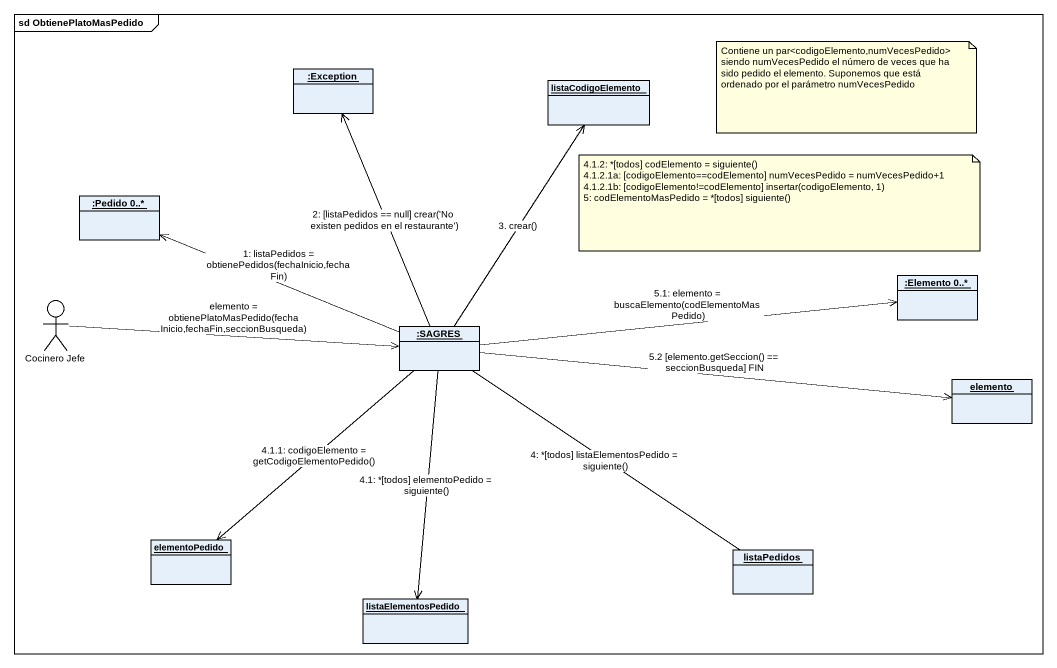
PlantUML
@startuml
mainframe sd ObtienePlatoMasPedido
allowmixing
hide circle
hide empty members
object ":Exception" as Exception_
object listaCodigoElemento
object ":Pedido 0..*" as Pedido_0
object ":Elemento 0..*" as Elemento_0
actor "Cocinero Jefe" as Cocinero_Jefe
object ":SAGRES" as SAGRES
object elemento
object elementoPedido
object listaPedidos
object listaElementosPedido
Cocinero_Jefe -right-> SAGRES : elemento = obtienePlatoMasPedido(fechaInicio,fechaFin,seccionBusqueda)
SAGRES -up-> Exception_ : 2: [listaPedidos == null] crear('No existen pedidos en el restaurante')
SAGRES -up-> listaCodigoElemento : 3. crear()
SAGRES -left-> Pedido_0 : 1: listaPedidos = obtienePedidos(fechaInicio,fechaFin)
SAGRES -right-> Elemento_0 : 5.1: elemento = buscaElemento(codElementoMasPedido)
SAGRES -right-> elemento : 5.2 [elemento.getSeccion() == seccionBusqueda] FIN
SAGRES --> elementoPedido : 4.1.1: codigoElemento = getCodigoElementoPedido()
SAGRES -- listaPedidos : 4: *[todos] listaElementosPedido = siguiente()
SAGRES --> listaElementosPedido : 4.1: *[todos] elementoPedido = siguiente()
note as N1
  Contiene un par<codigoElemento,numVecesPedido> siendo numVecesPedido el número de veces que ha sido pedido el elemento. Suponemos que está ordenado por el parámetro numVecesPedido
end note
note as N2
  4.1.2: *[todos] codElemento = siguiente()
  4.1.2.1a: [codigoElemento==codElemento] numVecesPedido = numVecesPedido+1
  4.1.2.1b: [codigoElemento!=codElemento] insertar(codigoElemento, 1)
  5: codElementoMasPedido = *[todos] siguiente()
end note
@enduml
